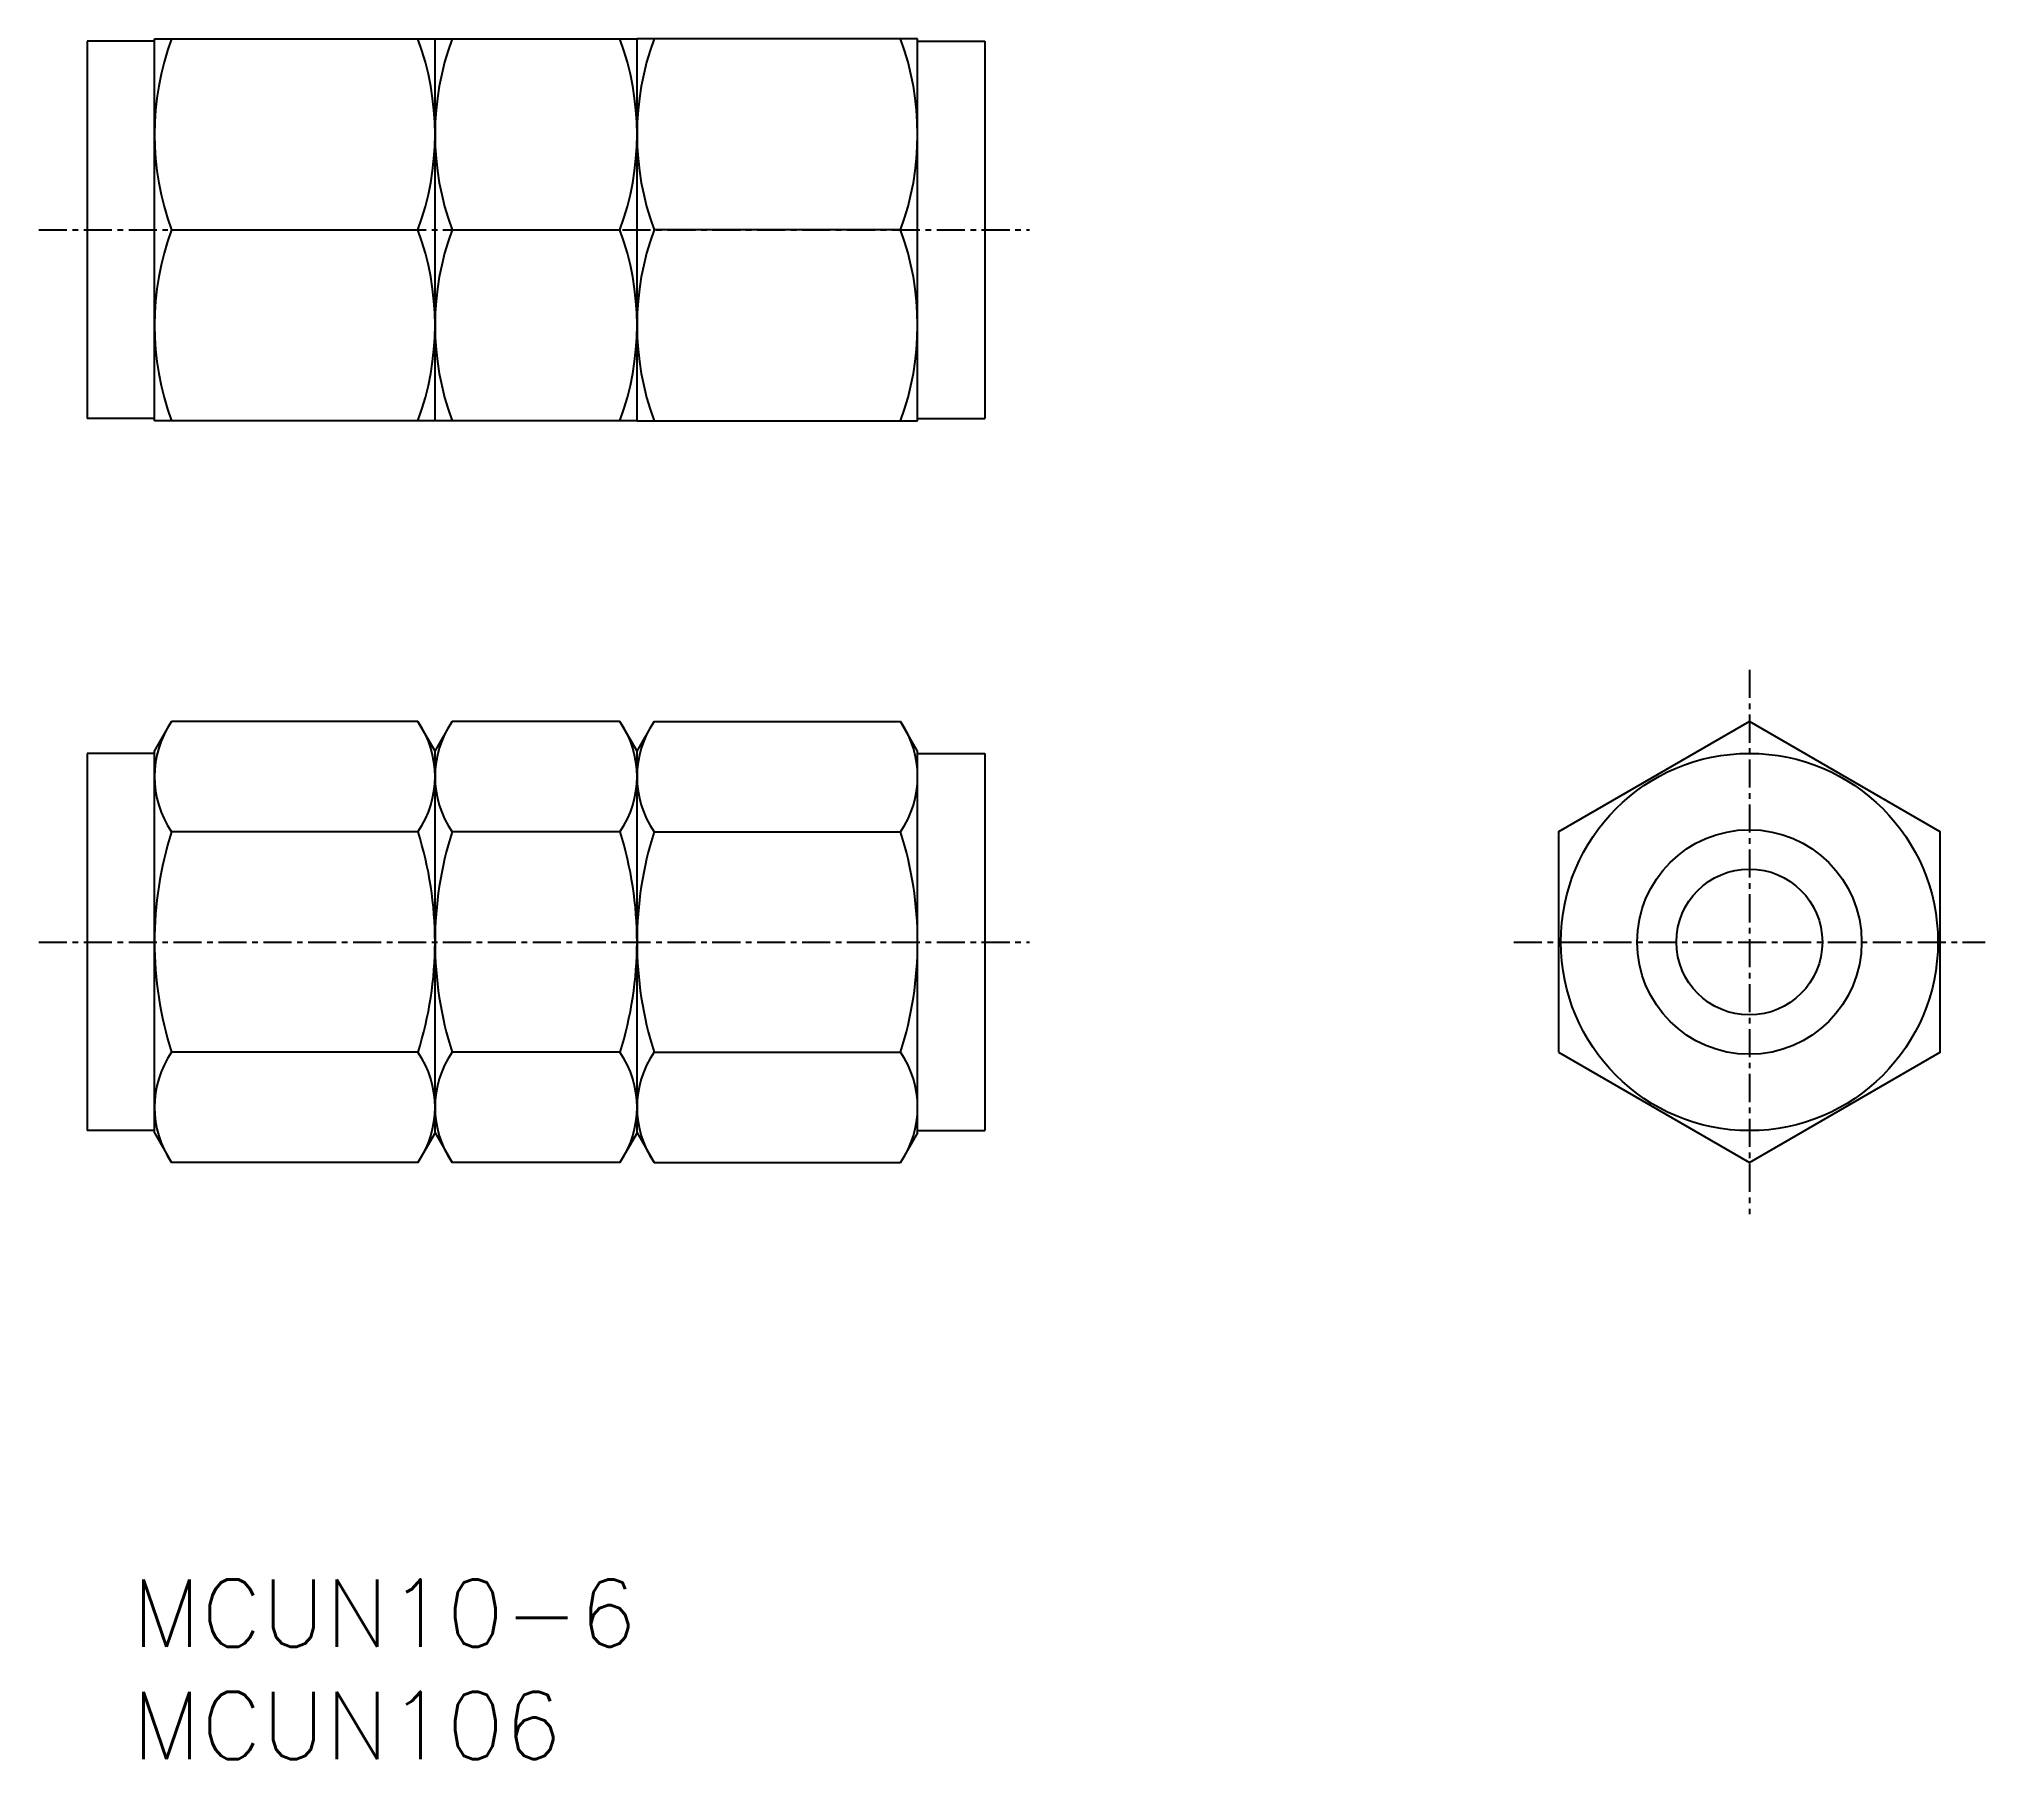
# Model space of a CAD drawing. Extents: x 104.9 to 191.6, y 63.7 to 140.3.
import ezdxf
from ezdxf.enums import TextEntityAlignment as Align

# ---------------------------------------------------------------- set-up
doc = ezdxf.new("R2010")
doc.units = 0
doc.linetypes.add('CENTER', pattern=[2, 1.25, -0.25, 0.25, -0.25])
doc.layers.get('0').update_dxf_attribs({"linetype": 'CONTINUOUS'})
doc.layers.add('CENTER', color=1, linetype='CENTER')
doc.styles.get("Standard").update_dxf_attribs({"font": 'txt.shx', "bigfont": 'extfont.shx'})

msp = doc.modelspace()

# ---------------------------------------------------------------- linework, layer by layer
at = {"color": 7, "linetype": 'CONTINUOUS'}
for p, q in [((107.036, 140.154), (107.036, 123.354)), ((110.036, 140.154), (107.036, 140.154)), ((110.036, 140.254), (122.536, 140.254)), ((110.036, 123.254), (110.036, 140.254)), ((122.536, 140.254), (131.536, 140.254)), ((122.536, 123.254), (122.536, 140.254)), ((122.536, 123.254), (122.536, 140.254)), ((131.536, 123.254), (131.536, 140.254)), ((144.036, 140.254), (131.536, 140.254)), ((131.536, 123.254), (131.536, 140.254)), ((144.036, 123.254), (144.036, 140.254)), ((144.036, 140.154), (147.036, 140.154)), ((147.036, 140.154), (147.036, 123.354)), ((110.796, 131.754), (121.777, 131.754)), ((123.296, 131.754), (130.777, 131.754)), ((143.277, 131.754), (132.296, 131.754)), ((110.036, 123.354), (107.036, 123.354)), ((122.536, 123.254), (110.036, 123.254)), ((131.536, 123.254), (122.536, 123.254)), ((131.536, 123.254), (144.036, 123.254)), ((144.036, 123.354), (147.036, 123.354)), ((110.036, 108.541), (110.796, 109.856)), ((121.777, 109.856), (110.796, 109.856)), ((122.536, 108.541), (121.777, 109.856)), ((122.536, 108.541), (123.296, 109.856)), ((130.777, 109.856), (123.296, 109.856)), ((131.536, 108.541), (130.777, 109.856)), ((131.536, 108.541), (132.296, 109.856)), ((132.296, 109.856), (143.277, 109.856)), ((144.036, 108.541), (143.277, 109.856)), ((107.036, 108.441), (107.036, 91.641)), ((110.036, 108.441), (107.036, 108.441)), ((110.036, 91.541), (110.036, 108.541)), ((122.536, 91.541), (122.536, 108.541)), ((122.536, 91.541), (122.536, 108.541)), ((131.536, 91.541), (131.536, 108.541)), ((131.536, 91.541), (131.536, 108.541)), ((144.036, 91.541), (144.036, 108.541)), ((144.036, 108.441), (147.036, 108.441)), ((147.036, 108.441), (147.036, 91.641)), ((121.777, 104.949), (110.796, 104.949)), ((130.777, 104.949), (123.296, 104.949)), ((132.296, 104.949), (143.277, 104.949)), ((110.036, 95.134), (110.036, 95.134)), ((121.777, 95.134), (110.796, 95.134)), ((122.536, 95.134), (122.536, 95.134)), ((130.777, 95.134), (123.296, 95.134)), ((132.296, 95.134), (143.277, 95.134)), ((144.036, 95.134), (144.036, 95.134)), ((110.036, 91.641), (107.036, 91.641)), ((110.036, 91.541), (110.796, 90.226)), ((122.536, 91.541), (121.777, 90.226)), ((122.536, 91.541), (123.296, 90.226)), ((131.536, 91.541), (130.777, 90.226)), ((131.536, 91.541), (132.296, 90.226)), ((144.036, 91.541), (143.277, 90.226)), ((144.036, 91.641), (147.036, 91.641)), ((121.777, 90.226), (110.796, 90.226)), ((130.777, 90.226), (123.296, 90.226)), ((132.296, 90.226), (143.277, 90.226))]:
    msp.add_line(p, q, dxfattribs=at)
msp.add_lwpolyline([(172.595, 95.134), (181.095, 90.226), (189.595, 95.134), (189.595, 104.949), (181.095, 109.856), (172.595, 104.949)], close=True, dxfattribs=at)
for radius in [8.4, 3.25]:
    msp.add_circle((181.095, 100.041), radius, dxfattribs=at)
at = {"color": 3, "linetype": 'CONTINUOUS'}
msp.add_circle((181.095, 100.041), 5, dxfattribs=at)
at = {"color": 7, "linetype": 'CONTINUOUS'}
for centre, radius, start, end in [((122.312, 136.004), 12.275, 159.74383, 200.25617), ((110.261, 136.004), 12.275, 339.74383, 20.25617), ((134.812, 136.004), 12.275, 159.74383, 200.25617), ((119.261, 136.004), 12.275, 339.74383, 20.25617), ((143.812, 136.004), 12.275, 159.74383, 200.25617), ((131.761, 136.004), 12.275, 339.74383, 20.25617), ((122.312, 127.504), 12.275, 159.74383, 200.25617), ((110.261, 127.504), 12.275, 339.74383, 20.25617), ((134.812, 127.504), 12.275, 159.74383, 200.25617), ((119.261, 127.504), 12.275, 339.74383, 20.25617), ((143.812, 127.504), 12.275, 159.74383, 200.25617), ((131.761, 127.504), 12.275, 339.74383, 20.25617), ((114.378, 107.402), 4.342, 145.58895, 214.41106), ((118.195, 107.402), 4.342, 325.58894, 34.41105), ((126.878, 107.402), 4.342, 145.58895, 214.41106), ((127.195, 107.402), 4.342, 325.58894, 34.41105), ((135.878, 107.402), 4.342, 145.58895, 214.41106), ((139.695, 107.402), 4.342, 325.58894, 34.41105), ((126.277, 100.041), 16.241, 162.41204, 197.58796), ((106.296, 100.041), 16.241, 342.41204, 17.58796), ((138.777, 100.041), 16.241, 162.41204, 197.58796), ((115.296, 100.041), 16.241, 342.41204, 17.58796), ((147.777, 100.041), 16.241, 162.41204, 197.58796), ((127.796, 100.041), 16.241, 342.41204, 17.58796), ((114.378, 92.68), 4.342, 145.58894, 214.41105), ((118.195, 92.68), 4.342, 325.58895, 34.41106), ((126.878, 92.68), 4.342, 145.58894, 214.41105), ((127.195, 92.68), 4.342, 325.58895, 34.41106), ((135.878, 92.68), 4.342, 145.58894, 214.41105), ((139.695, 92.68), 4.342, 325.58895, 34.41106)]:
    msp.add_arc(centre, radius, start, end, dxfattribs=at)
at = {"layer": 'CENTER', "color": 1, "linetype": 'CENTER'}
for p, q in [((104.889, 131.754), (149.021, 131.754)), ((181.095, 112.166), (181.095, 87.917)), ((104.889, 100.041), (149.021, 100.041)), ((170.595, 100.041), (191.595, 100.041))]:
    msp.add_line(p, q, dxfattribs=at)

# ---------------------------------------------------------------- texts
at = {"color": 7, "linetype": 'CONTINUOUS'}
for s, p in [('MCUN10-6', (109.029, 70.158)), ('MCUN106', (109.029, 65.158))]:
    msp.add_text(s, height=3, dxfattribs=at).set_placement(p, align=Align.MIDDLE_LEFT)

doc.saveas('drawing.dxf')
